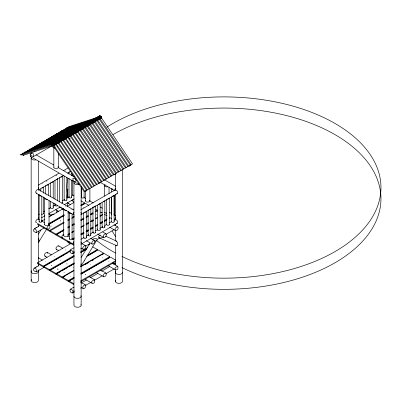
<?xml version="1.0" encoding="UTF-8"?>
<svg xmlns="http://www.w3.org/2000/svg" width="401" height="401" viewBox="0 0 401 401"><rect width="100%" height="100%" fill="white"/><g stroke="black" fill="none" stroke-linecap="round" stroke-linejoin="round"><path stroke-width="0.6" d="M73.954 251.126L74.01 252.8M73.954 290.419L74.01 292.088M69.714 138.871L70.155 137.874M78.531 183.142L78.691 184.305L79.659 184.515M52.255 144.982C51.95 146.44 53.629 148.816 55.173 147.919M38.311 226.685L38.366 226.44L38 226.715M38.311 265.973L38.366 265.728L38 266.008M67.228 141.322L67.213 141.192M79.162 134.3L79.238 134.365M89.132 128.816L88.937 128.831M98.877 122.806L98.902 122.771M55.067 142.185L55.102 142.265M75.884 130.37L75.764 130.22M86.105 124.355L86.36 124.295L86.11 124.25M34.937 151.733L34.661 151.758L34.937 151.713M42.22 183.673L42.326 183.703M40.787 191.768L40.712 191.738M46.706 181.041L46.982 181.062L46.722 181.102M56.3 175.723L56.03 175.723L56.305 175.698M50.656 216.024L50.912 215.944M51.383 226.159L51.523 226.024M45.353 261.818L45.288 261.848M62.381 209.347L62.115 209.347M51.333 265.437L51.594 265.377L51.313 265.377M70.977 209.372L71.177 209.352M62.381 248.72L62.115 248.72L62.371 248.655M57.784 269.161L58.04 269.141L57.784 269.061M60.376 260.249L60.571 260.114M65.594 250.034L65.694 249.873M73.062 228.129L73.147 228.174M66.852 263.983L66.802 263.953M83.669 207.437L83.919 207.377M73.022 267.497L73.213 267.497M96.36 214.746L96.636 214.725M85.398 274.69L85.423 274.575M85.654 274.67L85.398 274.61M96.857 228.75L96.877 228.65M90.616 264.374L90.741 264.354M102.511 257.502L102.596 257.612M100.335 270.785L100.521 270.745M52.907 143.463L51.062 144.545A0.957 0.551 60 0 1 51.087 144.295L51.834 144.079A4.311 2.491 60 0 1 52.431 144.425A1.544 0.892 60 0 1 52.701 144.656L53.178 145.503A0.957 0.551 60 0 1 53.188 145.708L53.383 145.939L101.679 118.054A0.852 0.491 60 0 0 101.633 117.528A0.566 0.326 60 0 1 101.593 117.227L53.293 145.112A0.566 0.326 60 0 0 53.333 145.413A0.852 0.491 60 0 1 53.383 145.939M38.255 242.344C39.644 241.502 38.967 239.407 38.255 238.294M80.726 266.495L81.192 265.111L80.982 263.818M100.872 116.26L52.406 144.235L100.872 116.26A3.133 1.81 60 0 1 101.227 116.621L52.927 144.505L52.13 144.235L20.05 154.696L21.794 154.936L22.476 153.297L52.18 143.613M24.446 152.992L24.902 151.899L54.015 142.405M26.872 151.593L27.323 150.495L57.032 140.811M29.293 150.19L29.749 149.097L58.862 139.603M31.719 148.791L32.175 147.698L60.691 138.4M34.145 147.393L34.601 146.295L63.714 136.806M36.571 145.989L37.027 144.896L65.543 135.598M38.997 144.591L39.448 143.498L68.561 134.004M41.418 143.192L41.874 142.099L70.396 132.796M43.844 141.789L44.3 140.696L73.413 131.207M46.27 140.39L46.727 139.297L75.243 129.999M57.664 146.565L57.739 146.731M67.939 127.673L68.35 126.811L96.867 117.513M80.982 266.159L97.293 239.362C96.305 237.703 93.699 238.525 92.43 239.477M38.606 189.848L38.767 188.686L38.356 187.708M72.035 195.528L72.776 194.951L73.984 195.482M114.621 190.515C115.944 188.67 118.856 192.365 117.282 193.648L80.942 214.63L81.408 213.733L80.942 212.294M48.606 138.831L49.153 137.899L78.26 128.405M50.762 137.904L51.574 136.495L80.686 127.007M53.458 136.034L54 135.097L83.112 125.603M55.609 135.102L56.426 133.698L84.942 124.4M58.305 133.232L58.852 132.295L87.964 122.806M60.461 132.3L61.273 130.896L89.794 121.598M63.157 130.435L63.699 129.498L92.22 120.2M65.313 129.503L66.125 128.094L94.641 118.796M38.386 234.174L41.017 229.913M38.837 241.828L46.706 229.096M81.187 257.437L89.744 243.607M46.331 194.991L46.416 194.976M62.115 209.367L62.381 209.367M60.356 220.821L60.606 220.886L60.356 220.926M41.894 260.56L41.729 260.545M54.371 256.57L54.27 256.645M57.769 269.101L58 269.046M90.686 225.146L90.741 225.046M66.802 263.853L67.042 263.953M64 272.705L64.275 272.7M70.205 276.264L70.14 276.299M84.561 260.835L84.751 260.946M108.831 261.151L108.967 261.201M74.075 212.069C73.408 212.766 72.696 214.655 74.075 214.936M73.849 241.537C73.182 242.234 72.476 244.124 73.849 244.404M115.508 188.149L114.766 189.583L114.927 190.746M115.508 217.748L114.766 219.177L114.766 220.034M34.446 228.916L34.767 228.515M34.446 268.209L34.767 267.808M52.471 144.275L52.576 144.144A3.133 1.81 60 0 1 52.927 144.505L53.037 144.636A0.817 0.471 60 0 1 53.298 145.112M97.052 240.174L94.801 241.472M52.842 144.636L101.227 116.621M33.363 156.606C34.897 149.944 26.271 154.225 33.363 156.606L52.3 145.673M38.356 219.643L38.822 218.74L38.356 217.302M36.15 232.605C37.689 225.943 29.057 230.224 36.15 232.605L44.265 227.918M36.15 271.893C37.689 265.231 29.057 269.512 36.15 271.893L44.265 267.206M74.11 247.803C72.065 248.545 68.225 250.294 70.651 252.785C71.538 254.144 73.193 253.723 74.195 252.69M114.781 219.808C116.42 218.791 118.681 221.974 117.282 223.247L80.942 244.229L81.408 243.332L80.942 241.893M72.571 253.627C73.869 252.354 71.985 249.653 70.32 249.993M74.11 287.096C72.571 288.098 68.476 289.056 70.32 291.622C71.092 293.196 73.047 293.382 74.195 291.983M72.571 292.92C73.869 291.642 71.985 288.946 70.32 289.281M51.052 144.555L50.902 144.515A0.852 0.491 60 0 1 50.932 144.029A0.566 0.326 60 0 0 50.972 143.774L99.638 115.704A3.133 1.81 60 0 1 99.989 115.754L100.16 116.034L51.859 143.919L51.694 143.638A3.133 1.81 60 0 0 51.338 143.588L51.228 143.593A0.817 0.471 60 0 0 50.967 143.769M75.764 130.24L75.984 130.21M96.541 118.31L96.435 118.36M65.453 206.054L65.699 206.034M37.955 226.791L36.651 227.578M37.955 266.079L36.651 266.865M31.649 153.072L30.115 155.187L30.526 156.545L78.947 184.5M50.285 215.147L52.155 214.249L54.17 214.204M103.313 236.966C102.039 237.918 99.433 238.735 98.445 237.081L99.072 235.863L100.235 235.192M34.737 228.535L35.333 228.139M34.737 267.828L35.333 267.432M130.039 165.563C132.47 164.124 127.358 167.112 129.864 165.663M52.13 144.235L84.21 191.743L84.892 191.367L132.51 163.859L101.122 117.383M85.964 191.011C84.04 192.114 88.004 189.818 86.045 190.936M100.14 182.826C98.18 183.949 102.2 181.623 100.215 182.756M115.338 174.029C117.318 172.891 113.277 175.232 115.257 174.099M129.688 165.768L129.468 165.894L130.104 165.528M130.185 165.453L130.415 165.327L129.764 165.723M50.932 144.029L99.989 115.754M51.087 144.295L52.867 143.262M53.94 142.641L55.549 141.713M56.621 141.092L60.381 138.926M61.99 137.994L63.062 137.378M64.671 136.445L65.749 135.829M66.822 135.207L70.576 133.037M72.185 132.109L73.794 131.177M74.872 130.561L81.308 126.841M82.38 126.22L83.994 125.292M85.603 124.365L88.821 122.505M90.431 121.573L91.503 120.957M93.117 120.024L94.19 119.408M95.799 118.475L99.017 116.616M50.902 144.515L52.932 143.302M54.01 142.681L55.619 141.754M57.228 140.821L60.446 138.962M62.06 138.034L63.132 137.413M64.741 136.485L65.814 135.864M66.887 135.247L70.641 133.077M72.255 132.15L73.328 131.528M74.937 130.601L81.378 126.881M82.451 126.26L84.06 125.333M85.669 124.4L86.741 123.784M90.501 121.613L91.573 120.992M93.182 120.064L94.255 119.443M95.864 118.516L99.087 116.656M57.198 140.982L58.275 140.365M62.03 138.195L63.102 137.573M68.471 134.475L70.08 133.548M85.644 124.561L86.716 123.944M96.912 118.054L98.521 117.127M52.431 144.425L63.704 137.919M64.777 137.302L100.731 116.541L101.478 117.618A0.957 0.551 60 0 1 101.483 117.824L101.679 118.054M52.882 144.661L101.333 116.751A0.817 0.471 60 0 1 101.598 117.227M53.333 145.413L101.633 117.528M53.188 145.708L58.015 142.921M59.087 142.3L60.701 141.373M61.774 140.751L62.847 140.134L93.914 186.139M63.919 139.513L65.528 138.586M68.751 136.726L70.36 135.794M71.433 135.177L74.115 133.628M75.188 133.007L81.629 129.287M82.701 128.671L84.31 127.739M85.383 127.122L86.461 126.5M87.533 125.879L89.142 124.952M90.215 124.33L91.288 123.714M92.36 123.092L93.969 122.165M97.192 120.305L100.41 118.445M38.275 185.157L58.887 173.257M63.228 170.751L68.11 167.929M38.897 189.733L63.849 175.327M67.644 173.137L70.36 171.568M38.275 214.751L39.358 214.124M43.699 211.623L44.782 210.996M48.581 208.801L50.752 207.548M52.922 206.294L55.087 205.041M62.14 200.971L64.31 199.718M67.022 198.154L69.193 196.901M41.609 217.763L44.862 215.883M48.661 213.693L60.05 207.116M64.391 204.61L74.155 198.971M41.839 221.011L44.526 219.462M48.827 216.981L63.333 208.605M67.092 206.435L74.08 202.4M48.646 223.698L64.225 214.705M67.985 212.535L69.062 211.913M72.822 209.743L73.899 209.121M80.882 205.086L84.641 202.916L84.641 203.743L81.418 205.603M48.616 224.304L64.195 215.307M67.959 213.137L69.568 212.204M80.852 205.693L85.152 203.212L88.796 205.317M49.183 224.219L60.466 217.703M61.538 217.081L64.225 215.532M80.862 209.743L115.032 190.014M64.21 222.761L49.508 231.232L43.779 227.923L43.779 227.096L49.508 230.405L64.015 222.029M67.779 219.858L69.388 218.926M72.075 217.377L74.225 216.134M67.779 220.685L69.584 219.658M71.734 218.42L74.225 216.961M60.807 232.169L55.97 234.961L50.24 231.653L50.24 230.826L55.97 234.134L64.03 229.482M67.789 227.307L69.403 226.38M72.09 224.826L74.235 223.588M80.686 219.863L83.909 218.004M86.06 216.761L88.205 215.522M90.355 214.279L93.042 212.73M95.729 211.177L97.343 210.249L97.343 211.076M56.476 234.425L62.205 237.733L62.205 238.56L56.476 235.252L56.476 234.425L64 230.084M67.759 227.913L69.373 226.981M72.06 225.432L74.21 224.189M80.656 220.47L83.879 218.605M86.03 217.367L88.18 216.124M90.325 214.886L93.012 213.332M95.699 211.783L97.849 210.54M61.879 231.547L63.493 230.615M72.09 225.653L74.235 224.415M81.223 220.38L83.909 218.831M86.06 217.588L88.205 216.35M90.892 214.796L93.042 213.558M68.115 234.324L69.729 233.392M71.879 232.149L74.025 230.911M81.012 226.876L84.235 225.016M85.849 224.084L88.536 222.535M90.681 221.292L93.368 219.743M95.518 218.5L97.669 217.262M99.819 216.019L102.506 214.47M67.959 234.851L69.573 233.923M71.724 232.68L73.869 231.442M80.857 227.407L84.08 225.547M86.23 224.304L88.38 223.066M90.526 221.823L93.212 220.274M95.899 218.72L97.513 217.793M100.2 216.239L102.35 215.001M68.656 234.841L69.729 234.219M86.922 224.289L88.536 223.362M91.759 221.502L93.368 220.57M72.616 238.78L74.225 237.848M80.676 234.129L83.899 232.264M86.05 231.026L88.195 229.783M90.345 228.545L93.032 226.991M95.719 225.442L97.869 224.199M100.019 222.961L102.701 221.407M104.315 220.48L107.002 218.926M68.315 242.089L68.315 241.262L62.586 237.953L62.586 238.78L68.315 242.089L69.393 241.467M72.616 239.608L74.225 238.675M81.213 234.645L83.899 233.091M86.05 231.853L88.195 230.61M90.882 229.061L93.032 227.818M95.719 226.269L97.869 225.026M100.019 223.788L102.701 222.234M104.315 221.307L107.002 219.753M72.842 239.532L73.914 238.911M80.902 234.881L84.125 233.016M86.275 231.778L88.426 230.535M90.571 229.297L93.258 227.743M95.408 226.505L97.558 225.262M100.245 223.713L102.39 222.47M104.541 221.232L106.691 219.989M109.378 218.44L110.45 217.818L111.493 218.42M65.298 254.199L43.273 266.921L37.544 263.612L37.544 262.785L71.393 243.242M80.862 239.337L84.115 237.462M86.285 236.209L88.456 234.956M90.626 233.703L93.338 232.134M95.508 230.886L97.674 229.633M99.844 228.38L102.556 226.811M104.726 225.557L106.897 224.309M109.067 223.056L111.779 221.487M113.949 220.234L115.032 219.608M37.544 262.785L43.273 266.094L70.135 250.58M74.225 256.249L49.508 270.52L43.779 267.211L43.779 266.384L70.11 251.186M66.376 253.582L67.985 252.65M69.062 252.028L70.135 251.407M80.686 248.946L81.769 248.319M85.553 246.134L89.884 243.633M97.458 239.262L99.623 238.014M106.115 234.264L114.23 229.578M43.779 266.384L49.508 269.693L74.225 255.422M80.671 251.703L87.659 247.668M80.671 252.53L86.581 249.116M60.807 271.457L55.97 274.249L50.24 270.941L50.24 270.119L73.879 256.47M80.867 252.435L86.776 249.021M50.24 270.119L55.97 273.422L74.235 262.876M87.132 255.432L97.343 249.537L97.343 250.364M64.892 276.299L62.205 277.853L56.476 274.545L56.476 273.718L74.21 263.482M86.566 256.344L97.849 249.833L103.578 253.141L103.578 253.968M61.879 270.84L67.789 267.427M68.862 266.805L74.235 263.703M87.669 255.948L89.283 255.016M90.355 254.399L96.265 250.986M56.476 273.718L62.205 277.026L74.025 270.199M81.012 266.169L103.578 253.141M74.225 277.968L68.315 281.382L62.586 278.073L62.586 277.246L73.869 270.73M80.857 266.7L103.959 253.362L109.689 256.665L109.689 257.492L81.213 273.933M85.308 264.515L88.536 262.65M91.759 260.79L93.368 259.858M101.964 254.896L103.042 254.274M62.586 277.246L68.315 280.555L74.225 277.141M80.676 273.417L109.689 256.665M73.769 284.525L69.082 281.818L69.082 280.996L73.914 278.204M80.902 274.169L110.45 257.106L115.658 260.114M80.721 280.89L115.643 260.725M80.721 281.718L115.643 261.552M81.142 283.036L86.551 279.913M90.34 277.728L97.914 273.352M101.699 271.166L109.814 266.48M113.603 264.294L115.764 263.046M80.686 288.234L81.769 287.612M85.553 285.422L90.425 282.615M94.21 280.424L102.325 275.743M106.115 273.552L114.23 268.87M57.99 210.801L56.441 211.878L56.361 213.041M35.794 227.943L36.28 227.713M35.794 267.236L36.28 267.001M63.814 234.184C62.466 234.545 60.807 237.242 62.606 237.908M35.298 228.159L35.829 227.928M35.298 267.447L35.829 267.216M36.245 227.728L36.686 227.557M36.245 267.021L36.686 266.845M21.794 154.936L52.752 144.846M23.263 155.352L52.797 145.723M117.282 193.648L116.49 193.638M117.282 223.247L116.49 223.232M36.827 193.152C34.275 193.192 36.491 188.851 38.366 189.498L73.844 209.984M36.827 222.75C33.784 222.57 37.539 217.041 39.438 219.713M45.639 256.104C44.21 256.495 44.26 254.49 44.927 253.753C46.521 250.705 49.609 253.948 51.473 254.936M66.125 128.094L67.734 128.099M61.273 130.896L62.887 130.901M56.426 133.698L57.498 133.698M51.574 136.495L52.646 136.5M46.727 139.297L47.799 139.302M116.866 245.808L115.984 245.537M65.198 170.43L65.263 170.43M30.526 156.545L30.857 156.621M67.784 202.43L68 203.137L68.581 203.402M55.914 209.287L56.13 209.989L56.711 210.259M117.794 226.996C116.074 226.525 113.914 229.933 115.874 230.705C116.897 230.62 117.638 229.723 118.044 228.846C119.217 226.37 115.227 226.024 114.029 224.826M105.924 233.848C104.205 233.377 102.044 236.785 104.004 237.562C105.027 237.477 105.769 236.575 106.175 235.698C107.293 233.462 103.889 232.981 102.696 231.989M49.614 225.593C47.894 225.121 45.734 228.525 47.694 229.302C49.734 229.146 51.298 225.497 48.541 224.971M94.466 240.465C92.746 239.993 90.591 243.402 92.546 244.174C93.573 244.089 94.31 243.191 94.721 242.314C95.889 239.838 91.899 239.487 90.706 238.294M85.448 245.673C83.724 245.201 81.568 248.61 83.523 249.382C84.551 249.297 85.293 248.399 85.699 247.522C86.816 245.287 83.413 244.8 82.22 243.813M67.784 241.723L68 242.425L68.581 242.695M62.932 248.319L58.631 245.838L57.508 246.003L56.13 247.628L55.97 248.971L58.531 250.715M56.381 249.477L56.711 249.547M117.794 266.289C110.696 268.67 119.328 272.951 117.794 266.289L112.42 263.186M105.924 273.141C104.205 272.67 102.044 276.078 104.004 276.85C105.027 276.765 105.769 275.868 106.175 274.991C107.413 272.063 102.31 271.943 101.087 270.349M94.466 279.753C87.368 282.134 95.999 286.414 94.466 279.753L89.092 276.65M85.448 284.961C83.724 284.489 81.568 287.898 83.523 288.675C84.551 288.59 85.293 287.687 85.699 286.815C86.937 283.888 81.834 283.768 80.611 282.169M101.413 212.294L102.115 212.515M115.984 240.921L116.866 241.673M115.729 240.826C117.463 241.477 118.596 244.595 116.937 245.803L98.942 237.713M53.378 144.46L53.794 144.641M105.648 236.139L116.14 240.981M92.335 207.603L92.972 207.908M104.531 179.854L115.819 186.37M100.13 182.249L114.641 190.63M36.005 154.771L53.759 165.022M58.06 167.508L74.2 176.826M84.1 197.658L85.714 198.59M89.478 200.761L93.238 202.931M100.23 206.966L102.38 208.209M109.368 212.244L111.518 213.487M114.205 215.036L115.819 215.969M80.997 200.811L84.641 202.916M95.779 209.347L97.343 210.249M100.456 212.044L102.014 212.946M104.481 214.37L107.082 215.873M71.579 200.315L73.729 201.558M68.25 203.332L70.401 204.57M109.633 227.222L115.543 230.635M36.115 193.137L73.744 214.861M59.709 207.167L62.932 209.031M56.381 210.184L58.531 211.427M97.759 234.074L103.674 237.487M48.787 214.094L51.473 215.643M86.305 240.69L92.215 244.104M88.275 244.304L89.318 244.906M92.656 246.831L97.343 249.537M41.378 220.229L42.456 220.851M41.579 220.951L44.792 222.806M67.739 236.054L69.343 236.981M72.025 238.53L73.629 239.457M81.047 248.069L83.197 249.312M73.769 244.41L69.082 241.703L69.082 242.53L73.769 245.237M68.25 242.62L70.401 243.863M108.019 265.582L115.543 269.923M96.15 272.434L103.674 276.78M44.927 256.089L47.072 257.332M85.228 279.362L92.215 283.392M38.155 257.658L42.456 260.144M81.047 287.362L83.197 288.6M69.082 280.996L73.769 283.697M115.729 245.342L116.14 245.658M38.366 189.498L38.832 190.4M38.366 219.096L38.777 219.603M58.631 245.838L59.042 246.339M47.178 252.45L47.639 253.352M54.205 144.936L55.173 146.265M100.115 118.801L131.102 164.686M99.253 119.182L130.285 165.142M97.689 120.2L128.676 166.084M96.826 120.581L127.864 166.54M95.263 121.598L126.25 167.488M94.4 121.984L125.438 167.939M92.837 123.002L123.829 168.886M91.974 123.383L123.012 169.342M90.41 124.4L121.403 170.285M89.548 124.781L120.586 170.741M87.989 125.799L118.977 171.688M87.127 126.185L118.16 172.139M84.867 126.17L116.551 173.087M84.701 127.583L115.739 173.543M83.137 128.601L114.125 174.485M82.275 128.982L113.313 174.941M80.365 129.483L111.704 175.889M79.849 130.385L110.887 176.34M77.944 131.167L109.142 177.367M77.423 131.784L108.46 177.738M75.518 132.566L106.721 178.771M73.954 131.633L106.039 179.142M73.092 133.964L104.295 180.169M72.576 134.581L103.613 180.54M70.666 135.368L101.869 181.568M70.15 135.984L101.187 181.939M68.24 136.766L99.443 182.966M67.724 137.383L98.761 183.342M66.17 138.686L97.017 184.37M65.298 138.781L96.335 184.741M63.393 139.568L94.596 185.768M61.318 141.488L92.17 187.167M60.451 141.583L91.488 187.543M58.892 142.886L89.744 188.57M58.025 142.982L89.062 188.941M56.466 144.285L87.318 189.969M55.599 144.385L86.636 190.34M53.694 145.167L84.892 191.367M112.004 230.841L115.608 236.67M44.671 216.605L44.461 215.898M38.406 257.858L38.566 258.164M22.356 154.565L23.088 155.362A0.857 0.702 61.7 0 0 23.664 155.032M122.546 169.222L122.546 281.196A3.599 2.08 0 0 1 118.135 283.291A3.599 2.08 0 0 1 115.769 280.289M115.348 173.743L115.348 190.009M115.348 194.39L115.348 220.034M115.348 224.415L115.348 225.663M115.348 230.67L115.348 240.675M115.348 245.056L115.348 265.076M115.348 269.452L115.348 281.337M114.205 195.066L114.205 214.655M114.145 195.382L114.145 221.703M111.508 188.946L111.508 192.004M111.508 196.901L111.508 214.655M111.448 197.217L111.448 221.703M109.689 217.377L109.689 218.204M109.303 198.174L109.303 224.5M109.032 187.422L109.032 193.683M106.606 199.402L106.606 224.5M104.821 227.086L104.821 200.766A1.348 0.777 0 0 1 103.122 201.518M104.531 185.543L104.531 196.189M102.125 202.6L102.125 227.086M100.145 203.462L100.145 229.783M97.453 205.297L97.453 229.783M95.664 206.049L95.664 232.374M92.967 207.272L92.967 232.374M90.821 208.846L90.821 235.166M89.904 188.28L89.904 200.801M88.125 210.069L88.125 235.166M86.34 211.432L86.34 237.758M85.403 190.781L85.403 200.801M84.13 191.783L84.13 197.292M83.644 212.655L83.644 237.758M81.438 186.886L81.438 197.292M81.137 186.911L81.137 305.101M73.939 182.676L73.939 305.246A3.599 2.08 0 0 0 78.135 307.221A3.599 2.08 0 0 0 80.982 304.565M72.551 174.104L72.551 175.979M72.551 180.36L72.551 195.372M72.551 199.748L72.551 201.001M72.075 213.878L72.075 238.976M71.694 173.322L71.694 175.768M71.694 180.054L71.694 197.197M69.383 212.655L69.383 238.976M68.997 172.094L68.997 173.934M68.997 178.219L68.997 197.197M68.315 280.555L68.315 281.382M68.175 211.638L68.175 235.432M66.852 177.342L66.852 199.989M64.155 176.114L64.155 199.989M63.674 209.132L63.674 235.432M62.371 176.255L62.371 202.58M62.205 277.026L62.205 277.853M59.674 177.478L59.674 201.964M58.34 153.513L58.34 167.252M57.694 178.951L57.694 200.991M55.97 234.134L55.97 234.961M55.97 273.422L55.97 274.249M55.002 180.179L55.002 199.157M55.002 203.437L55.002 205.277M53.839 147.267L53.839 167.252M53.213 181.543L53.213 198.069M53.213 202.966L53.213 207.863M50.516 182.766L50.516 196.846M50.516 201.132L50.516 207.863M49.508 230.405L49.508 231.232M49.508 269.693L49.508 270.52M49.047 200.595L49.047 224.39M48.371 184.335L48.371 195.357M45.679 185.563L45.679 194.129M44.546 198.089L44.546 224.39M43.529 193.252L43.529 187.132A1.348 0.777 0 0 1 41.834 187.884M43.529 196.926L43.529 213.452M43.273 266.094L43.273 266.921M41.809 196.405L41.809 221.502M40.837 188.966L40.837 190.806M39.118 195.182L39.118 221.502M38.341 160.991L38.341 189.758M38.341 194.134L38.341 219.773M38.341 224.149L38.341 226.65M38.341 231.031L38.341 262.294M38.341 263.547L38.341 266.048M38.341 269.798L38.341 280.429A3.599 2.08 0 0 1 33.935 282.53A3.599 2.08 0 0 1 31.564 279.527M31.148 158.009L31.148 280.575M106.791 127.217A156.981 90.631 0 0 1 327.627 119.468A156.981 90.631 0 0 1 342.564 246.911A156.981 90.631 0 0 1 121.929 256.404M115.523 253.056A156.981 90.631 0 0 1 95.989 240.019M67.889 197.232A156.981 90.631 0 0 1 67.779 178.435M112.967 134.611A156.981 90.631 0 0 1 332.053 132.972A156.981 90.631 0 0 1 340.579 259.377A156.981 90.631 0 0 1 121.929 267.577M114.491 263.657A156.981 90.631 0 0 1 112.967 262.785M67.493 205.969A156.981 90.631 0 0 1 67.157 202.931M66.992 198.099A156.981 90.631 0 0 1 67.889 188.996M51.859 143.673A3.769 2.175 60 0 1 52.406 143.984M100.16 115.789A3.769 2.175 60 0 1 100.701 116.1M99.263 115.884A0.817 0.471 60 0 1 99.528 115.714M99.273 115.889A0.566 0.326 60 0 1 99.253 116.089M100.43 116.35A4.311 2.491 60 0 1 100.731 116.541M80.982 295.662A3.599 2.08 0 0 1 78.135 298.319A3.599 2.08 0 0 1 73.939 296.339M122.125 273.342A3.599 2.08 0 0 1 117.252 274.199A3.599 2.08 0 0 1 115.769 271.387M122.546 272.289A3.599 2.08 0 0 1 122.455 272.83M37.925 272.575A3.599 2.08 0 0 1 33.052 273.437A3.599 2.08 0 0 1 31.564 270.625M38.19 270.991A3.599 2.08 0 0 1 38.25 272.068M22.431 154.2A0.857 0.702 61.7 0 1 22.667 153.939M36.842 145.758A0.857 0.702 61.7 0 1 37.178 145.683M58.04 166.6A2.251 1.298 0 0 1 56.381 168.54A2.251 1.298 0 0 1 53.914 166.916M67.874 234.785A2.251 1.298 0 0 1 65.924 236.73A2.251 1.298 0 0 1 63.975 234.785M66.506 210.385A2.251 1.298 0 0 1 63.754 208.796M72.03 238.775A1.348 0.777 0 0 1 70.551 239.748A1.348 0.777 0 0 1 69.563 238.59M71.684 213.207A1.348 0.777 0 0 1 69.909 213.272A1.348 0.777 0 0 1 69.563 212.264M95.618 232.169A1.348 0.777 0 0 1 94.14 233.146A1.348 0.777 0 0 1 93.147 231.984M95.618 205.848A1.348 0.777 0 0 1 95.137 206.665A1.348 0.777 0 0 1 93.644 206.726M90.425 234.62A1.348 0.777 0 0 1 90.425 235.718A1.348 0.777 0 0 1 88.521 235.718A1.348 0.777 0 0 1 88.521 234.62M90.776 208.645A1.348 0.777 0 0 1 90.295 209.462A1.348 0.777 0 0 1 88.801 209.517M85.944 237.207A1.348 0.777 0 0 1 85.944 238.304A1.348 0.777 0 0 1 84.04 238.304A1.348 0.777 0 0 1 84.04 237.207M86.16 211.046A1.348 0.777 0 0 1 86.06 211.908A1.348 0.777 0 0 1 84.641 212.184M100.1 229.583A1.348 0.777 0 0 1 98.626 230.555A1.348 0.777 0 0 1 97.633 229.397M100.1 203.262A1.348 0.777 0 0 1 98.451 204.214M89.603 200.154A2.251 1.298 0 0 1 87.654 202.104A2.251 1.298 0 0 1 85.704 200.154M43.483 213.252A1.348 0.777 0 0 1 43.002 214.074A1.348 0.777 0 0 1 41.509 214.129M41.418 220.956A1.348 0.777 0 0 1 41.418 222.054A1.348 0.777 0 0 1 39.514 222.054A1.348 0.777 0 0 1 39.514 220.956M41.138 195.853A1.348 0.777 0 0 1 39.393 195.653A1.348 0.777 0 0 1 39.514 194.63M107.904 186.671A2.251 1.298 0 0 1 104.997 186.335A2.251 1.298 0 0 1 105.187 184.625M106.781 213.147A2.251 1.298 0 0 1 104.606 212.184M83.949 196.901A1.348 0.777 0 0 1 82.781 198.069A1.348 0.777 0 0 1 81.619 196.901M114.024 214.264A1.348 0.777 0 0 1 114.024 215.046M111.689 215.046A1.348 0.777 0 0 1 111.689 214.264M112.856 189.112A1.348 0.777 0 0 1 112.511 189.082M112.185 189.006A1.348 0.777 0 0 1 111.689 188.721M48.747 223.743A2.251 1.298 0 0 1 47.092 225.678A2.251 1.298 0 0 1 44.626 224.054M47.383 199.342A2.251 1.298 0 0 1 44.626 197.753M114.1 221.502A1.348 0.777 0 0 1 112.621 222.475A1.348 0.777 0 0 1 111.628 221.312M114.1 195.177A1.348 0.777 0 0 1 112.45 196.134M109.257 224.299A1.348 0.777 0 0 1 107.779 225.272A1.348 0.777 0 0 1 106.786 224.109M109.257 197.974A1.348 0.777 0 0 1 107.608 198.926M104.425 226.535A1.348 0.777 0 0 1 104.425 227.638A1.348 0.777 0 0 1 102.521 227.638A1.348 0.777 0 0 1 102.521 226.535M71.513 196.806A1.348 0.777 0 0 1 70.345 197.974A1.348 0.777 0 0 1 69.178 196.806M70.696 171.623A1.348 0.777 0 0 1 69.674 171.548M66.807 199.788A1.348 0.777 0 0 1 65.328 200.761A1.348 0.777 0 0 1 64.335 199.603M62.325 202.375A1.348 0.777 0 0 1 61.694 203.252M62.19 175.864A1.348 0.777 0 0 1 62.09 176.731A1.348 0.777 0 0 1 60.671 177.006M53.168 207.663A1.348 0.777 0 0 1 51.689 208.635A1.348 0.777 0 0 1 50.696 207.477M53.168 181.342A1.348 0.777 0 0 1 51.518 182.295M57.694 205.277A1.348 0.777 0 0 1 56 206.029A1.348 0.777 0 0 1 55.183 204.886M57.513 178.565A1.348 0.777 0 0 1 57.418 179.427A1.348 0.777 0 0 1 56 179.703M48.326 184.134A1.348 0.777 0 0 1 46.676 185.087M35.794 159.924A3.599 2.08 0 0 1 31.965 159.257A3.599 2.08 0 0 1 31.564 156.956M79.448 184.365A3.599 2.08 0 0 1 75.082 184.124A3.599 2.08 0 0 1 74.36 181.628M72.912 178.585C72.466 180.074 74.756 182.886 75.984 181.217C76.431 179.733 74.135 176.916 72.912 178.585M43.273 226.801L37.544 223.497L37.544 224.319L43.273 227.628L43.273 226.801"/></g></svg>
